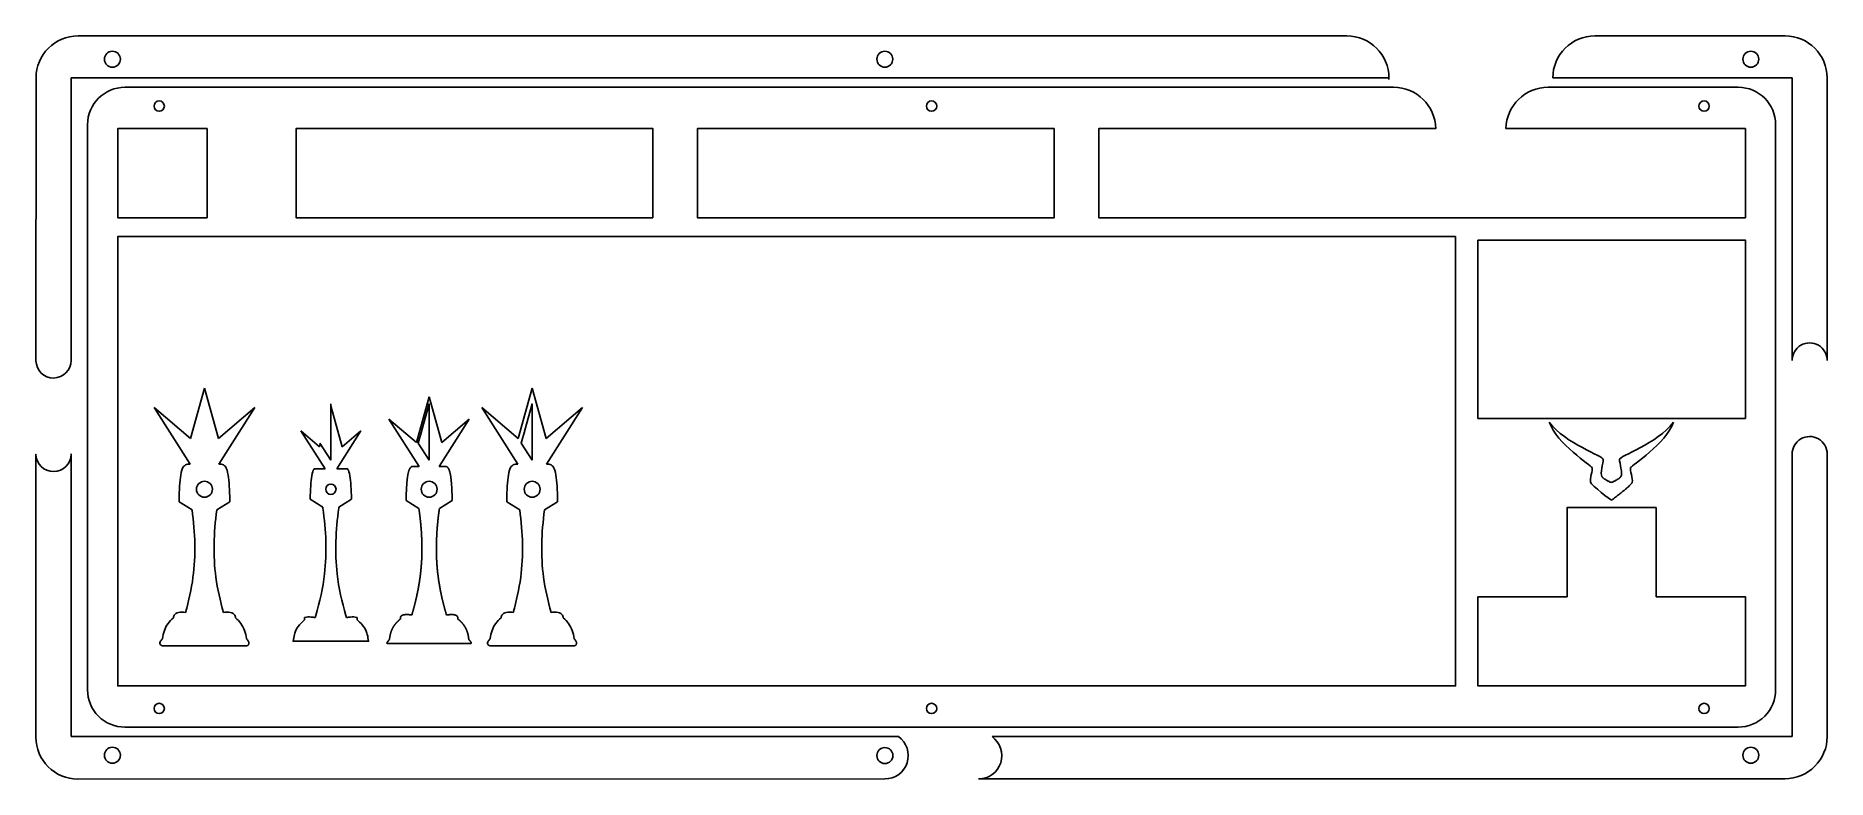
# Model space of a CAD drawing. Header units: millimetres. Extents: x -13 to 370, y 474 to 632.
import ezdxf

# ---------------------------------------------------------------- set-up
doc = ezdxf.new("R2010")
doc.units = ezdxf.units.MM
doc.layers.get('0').update_dxf_attribs({"linetype": 'CONTINUOUS'})

msp = doc.modelspace()

# ---------------------------------------------------------------- linework, layer by layer
for p, q in [((267.5, 632.34), (-3.5, 632.34)), ((361.11, 632.34), (320.5, 632.34)), ((-12.5, 623.34), (-12.52, 562.93)), ((-5.02, 623.34), (276.5, 623.34)), ((-5.02, 562.98), (-5.02, 623.34)), ((276.5, 623), (276.5, 623.34)), ((311.5, 623.34), (362.62, 623.34)), ((362.62, 623.34), (362.62, 562.98)), ((370.11, 562.98), (370.11, 623.34)), ((314.54, 593.47), (314.54, 593.46)), ((333.59, 593.46), (333.59, 593.47)), ((333.59, 593.47), (333.59, 593.46)), ((20.5, 546.32), (23.48, 557.05)), ((26.45, 546.32), (23.48, 557.05)), ((68.77, 545.43), (71.48, 555.18)), ((74.18, 545.43), (71.48, 555.18)), ((90.5, 546.32), (93.48, 557.05)), ((96.45, 546.32), (93.48, 557.05)), ((20.4, 540.83), (12.71, 552.95)), ((12.71, 552.95), (20.5, 546.32)), ((34.25, 552.95), (26.45, 546.32)), ((26.55, 540.83), (34.25, 552.95)), ((50.48, 553.68), (50.48, 541.68)), ((52.91, 544.55), (50.48, 553.3)), ((90.4, 540.83), (82.71, 552.95)), ((82.71, 552.95), (90.5, 546.32)), ((104.25, 552.95), (96.45, 546.32)), ((96.55, 540.83), (104.25, 552.95)), ((49.23, 539.82), (44.09, 547.91)), ((44.09, 547.91), (48.05, 544.55)), ((51.73, 539.82), (56.86, 547.91)), ((56.86, 547.91), (52.91, 544.55)), ((62.9, 550.43), (68.77, 545.43)), ((69.31, 540.32), (62.9, 550.43)), ((73.64, 540.32), (80.05, 550.43)), ((80.05, 550.43), (74.18, 545.43)), ((314.54, 550.6), (314.54, 550.6)), ((314.54, 550.6), (314.54, 550.6)), ((48.05, 544.55), (48.23, 545.21)), ((48.16, 545.33), (50.48, 541.68)), ((19.91, 540.83), (20.4, 540.83)), ((27.04, 540.83), (26.55, 540.83)), ((46.94, 539.83), (49.23, 539.82)), ((54.01, 539.83), (51.73, 539.82)), ((89.91, 540.83), (90.4, 540.83)), ((97.04, 540.83), (96.55, 540.83)), ((362.62, 542.98), (362.62, 482.61)), ((370.11, 482.63), (370.11, 542.98)), ((20.82, 531.06), (18.05, 532.79)), ((26.13, 531.06), (28.9, 532.79)), ((48.75, 531.67), (46.06, 533.34)), ((52.21, 531.67), (54.89, 533.34)), ((69.28, 531.37), (66.56, 533.06)), ((73.67, 531.37), (76.4, 533.06)), ((90.82, 531.06), (88.05, 532.79)), ((96.13, 531.06), (98.9, 532.79)), ((23.48, 502), (14.59, 502)), ((23.48, 502), (32.37, 502)), ((50.48, 503), (42.35, 503)), ((50.48, 503), (58.61, 503)), ((71.48, 502.5), (62.59, 502.5)), ((71.48, 502.5), (80.37, 502.5)), ((93.48, 502), (84.59, 502)), ((93.48, 502), (102.37, 502)), ((362.62, 482.61), (191.71, 482.61)), ((188.83, 473.57), (361.11, 473.63))]:
    msp.add_line(p, q)
for points in [[(352.64, 593.46), (295.49, 593.46), (290.73, 593.46), (214.52, 593.46), (214.52, 612.52), (286.5, 612.52, 0.408465), (277.5, 621.34), (6.5, 621.34, 0.414208), (-1.5, 613.34), (-1.5, 492.63, 0.414218), (6.5, 484.63), (351.11, 484.63, 0.414216), (359.11, 492.63), (359.11, 613.34, 0.414211), (351.11, 621.34), (310.5, 621.34, 0.408465), (301.5, 612.52), (352.64, 612.52)], [(-5.02, 482.63), (171.71, 482.63, -0.730774), (168.83, 473.57), (-3.54, 473.52, -0.414004), (-12.54, 482.52), (-12.52, 542.93, 0.992658), (-5.02, 542.98)]]:
    msp.add_lwpolyline(points, format="xyb", close=True)
for points in [[(24.03, 612.52), (24.03, 593.46), (4.97, 593.46), (4.97, 612.52)], [(119.28, 593.46), (119.28, 612.52), (43.07, 612.52), (43.07, 593.46)], [(205, 612.52), (205, 593.46), (128.8, 593.46), (128.8, 612.52)], [(290.73, 589.44), (290.73, 493.45), (4.97, 493.45), (4.97, 589.44)], [(295.49, 588.7), (352.64, 588.7), (352.64, 550.6), (295.49, 550.6)], [(71.48, 541.68), (71.48, 553.68), (69.92, 548.08), (69.91, 548.02), (69.16, 545.33)], [(93.48, 541.68), (93.48, 553.68), (91.92, 548.08), (91.91, 548.02), (91.16, 545.33)], [(333.59, 531.55), (314.54, 531.55), (314.54, 512.5), (295.49, 512.5), (295.49, 493.45), (352.64, 493.45), (352.64, 512.5), (333.59, 512.5)]]:
    msp.add_lwpolyline(points, close=True)
for centre, radius in [((3.81, 627.34), 1.7), ((168.81, 627.34), 1.7), ((353.81, 627.34), 1.7), ((13.81, 617.34), 1.1), ((178.81, 617.34), 1.1), ((343.81, 617.34), 1.1), ((23.48, 535.46), 1.7), ((50.48, 535.46), 1.1), ((71.48, 535.46), 1.7), ((93.48, 535.46), 1.7), ((13.81, 488.63), 1.1), ((178.81, 488.63), 1.1), ((343.81, 488.63), 1.1), ((3.81, 478.63), 1.7), ((168.83, 478.56), 1.7), ((353.81, 478.63), 1.7)]:
    msp.add_circle(centre, radius)
for centre, radius, start, end in [((-3.5, 623.34), 9, 90, 179.9989), ((267.5, 623.34), 9, 0, 90), ((320.5, 623.34), 9, 90, 180), ((361.11, 623.34), 9, 0.0005, 90), ((366.37, 562.98), 3.75, -0.0052, 180.1075), ((-8.77, 562.98), 3.75, -179.1555, 0), ((366.37, 542.98), 3.75, -0.0052, 180.1075), ((188.83, 478.55), 4.98, -89.9821, 54.677), ((361.11, 482.63), 9, -90, 0.0004)]:
    msp.add_arc(centre, radius, start, end)
for points, degree in [([(322.29, 541.81), (322.33, 542.56), (314.17, 545.19), (310.76, 549.77)], 3), ([(310.76, 549.77), (312.33, 545.19), (319.7, 540.52), (319.89, 540.08)], 3), ([(337.26, 549.77), (333.86, 545.19), (325.69, 542.56), (325.73, 541.81)], 3), ([(328.13, 540.08), (328.32, 540.52), (335.69, 545.19), (337.26, 549.77)], 3), ([(66.56, 533.06), (66.56, 533.33), (66.57, 533.85), (66.59, 534.6), (66.63, 535.55), (66.7, 536.63), (66.78, 537.6), (66.9, 538.44), (67.04, 539.14), (67.21, 539.67), (67.42, 540.05), (67.6, 540.24), (67.76, 540.31), (67.87, 540.33), (67.92, 540.33)], 5), ([(67.92, 540.33), (67.98, 540.33), (68.09, 540.33), (68.25, 540.33), (68.48, 540.33), (68.76, 540.33), (68.98, 540.33), (69.15, 540.32), (69.26, 540.32), (69.31, 540.32)], 5), ([(75.03, 540.33), (74.98, 540.33), (74.87, 540.33), (74.7, 540.33), (74.48, 540.33), (74.2, 540.33), (73.97, 540.33), (73.81, 540.32), (73.7, 540.32), (73.64, 540.32)], 5), ([(76.4, 533.06), (76.39, 533.33), (76.38, 533.85), (76.36, 534.6), (76.33, 535.55), (76.26, 536.63), (76.17, 537.6), (76.06, 538.44), (75.91, 539.14), (75.74, 539.67), (75.54, 540.05), (75.35, 540.24), (75.2, 540.31), (75.09, 540.33), (75.03, 540.33)], 5), ([(319.89, 540.08), (320.08, 539.64), (319.39, 537.6), (319.55, 536.96)], 3), ([(322, 538.16), (321.53, 538.8), (322.24, 541.06), (322.29, 541.81)], 3), ([(325.73, 541.81), (325.78, 541.06), (326.49, 538.8), (326.02, 538.16)], 3), ([(328.47, 536.96), (328.63, 537.6), (327.94, 539.64), (328.13, 540.08)], 3), ([(319.55, 536.96), (319.71, 536.32), (324.01, 533.1), (324.01, 533.1)], 3), ([(324.01, 536.91), (322.48, 537.52), (322, 538.16)], 2), ([(326.02, 538.16), (325.54, 537.52), (324.01, 536.91)], 2), ([(324.01, 533.1), (328.31, 536.32), (328.47, 536.96)], 2), ([(69.28, 531.37), (69.35, 530.89), (69.48, 529.94), (69.65, 528.52), (69.82, 526.64), (69.94, 524.3), (69.96, 521.99), (69.87, 519.7), (69.66, 517.44), (69.34, 515.2), (68.92, 512.98), (68.51, 511.22), (68.16, 509.91), (67.91, 509.04), (67.78, 508.6)], 5), ([(73.67, 531.37), (73.6, 530.89), (73.47, 529.94), (73.31, 528.52), (73.14, 526.64), (73.02, 524.3), (73, 521.99), (73.09, 519.7), (73.29, 517.44), (73.61, 515.2), (74.03, 512.98), (74.45, 511.22), (74.8, 509.91), (75.05, 509.04), (75.18, 508.6)], 5), ([(65.35, 507.76), (65.27, 507.69), (65.11, 507.56), (64.87, 507.34), (64.57, 507.05), (64.24, 506.66), (63.94, 506.26), (63.68, 505.83), (63.47, 505.38), (63.3, 504.91), (63.17, 504.42), (63.09, 504.01), (63.04, 503.7), (63.02, 503.48), (63.01, 503.38)], 5), ([(65.35, 507.76), (65.35, 507.81), (65.34, 507.91), (65.35, 508.04), (65.38, 508.2), (65.48, 508.37), (65.64, 508.5), (65.86, 508.6), (66.14, 508.66), (66.48, 508.69), (66.86, 508.69), (67.21, 508.67), (67.48, 508.64), (67.68, 508.61), (67.78, 508.6)], 5), ([(77.6, 507.76), (77.61, 507.81), (77.61, 507.91), (77.61, 508.04), (77.57, 508.2), (77.47, 508.37), (77.31, 508.5), (77.09, 508.6), (76.81, 508.66), (76.48, 508.69), (76.09, 508.69), (75.75, 508.67), (75.47, 508.64), (75.28, 508.61), (75.18, 508.6)], 5), ([(77.6, 507.76), (77.68, 507.69), (77.85, 507.56), (78.09, 507.34), (78.38, 507.05), (78.72, 506.66), (79.01, 506.26), (79.27, 505.83), (79.48, 505.38), (79.65, 504.91), (79.79, 504.42), (79.87, 504.01), (79.91, 503.7), (79.93, 503.48), (79.94, 503.38)], 5), ([(63.01, 503.38), (62.96, 503.32), (62.87, 503.22), (62.74, 503.06), (62.6, 502.87), (62.47, 502.67), (62.44, 502.56), (62.49, 502.51), (62.55, 502.5), (62.59, 502.5)], 5), ([(79.94, 503.38), (79.99, 503.32), (80.08, 503.22), (80.21, 503.06), (80.36, 502.87), (80.48, 502.67), (80.51, 502.56), (80.47, 502.51), (80.41, 502.5), (80.37, 502.5)], 5)]:
    msp.add_open_spline(points, degree=degree)
for points, knots in [([(18.05, 532.79), (18.06, 532.88), (18.06, 532.98), (18.06, 533.07), (18.09, 535.29), (18.19, 537.15), (18.41, 538.49), (18.54, 539.28), (18.71, 539.87), (19.01, 540.3), (19.22, 540.59), (19.54, 540.81), (19.9, 540.83), (19.9, 540.83), (19.9, 540.83), (19.91, 540.83)], [-0.021358, -0.021358, -0.021358, -0.021358, 0, 0, 0, 0.5, 0.5, 0.5, 0.79816, 0.79816, 0.79816, 1, 1, 1, 1.005099, 1.005099, 1.005099, 1.005099]), ([(28.9, 532.79), (28.9, 532.88), (28.9, 532.98), (28.9, 533.07), (28.86, 535.29), (28.77, 537.15), (28.54, 538.49), (28.41, 539.28), (28.24, 539.87), (27.94, 540.3), (27.74, 540.59), (27.42, 540.81), (27.06, 540.83), (27.05, 540.83), (27.05, 540.83), (27.04, 540.83)], [-0.021358, -0.021358, -0.021358, -0.021358, 0, 0, 0, 0.5, 0.5, 0.5, 0.79816, 0.79816, 0.79816, 1, 1, 1, 1.005099, 1.005099, 1.005099, 1.005099]), ([(46.06, 533.34), (46.1, 535.41), (46.2, 537.15), (46.4, 538.32), (46.52, 539.03), (46.69, 539.51), (46.82, 539.71), (46.89, 539.82), (46.93, 539.83), (46.94, 539.83)], [0.021621, 0.021621, 0.021621, 0.021621, 0.5, 0.5, 0.5, 0.7913218, 0.7913218, 0.7913218, 0.9550591, 0.9550591, 0.9550591, 0.9550591]), ([(54.89, 533.34), (54.85, 535.41), (54.75, 537.15), (54.56, 538.32), (54.44, 539.03), (54.27, 539.51), (54.13, 539.71), (54.06, 539.82), (54.03, 539.83), (54.01, 539.83)], [0.021621, 0.021621, 0.021621, 0.021621, 0.5, 0.5, 0.5, 0.7913218, 0.7913218, 0.7913218, 0.9550591, 0.9550591, 0.9550591, 0.9550591]), ([(88.05, 532.79), (88.06, 532.88), (88.06, 532.98), (88.06, 533.07), (88.09, 535.29), (88.19, 537.15), (88.41, 538.49), (88.54, 539.28), (88.71, 539.87), (89.01, 540.3), (89.22, 540.59), (89.54, 540.81), (89.9, 540.83), (89.9, 540.83), (89.9, 540.83), (89.91, 540.83)], [-0.021358, -0.021358, -0.021358, -0.021358, 0, 0, 0, 0.5, 0.5, 0.5, 0.79816, 0.79816, 0.79816, 1, 1, 1, 1.005099, 1.005099, 1.005099, 1.005099]), ([(98.9, 532.79), (98.9, 532.88), (98.9, 532.98), (98.9, 533.07), (98.86, 535.29), (98.77, 537.15), (98.54, 538.49), (98.41, 539.28), (98.24, 539.87), (97.94, 540.3), (97.74, 540.59), (97.42, 540.81), (97.06, 540.83), (97.05, 540.83), (97.05, 540.83), (97.04, 540.83)], [-0.021358, -0.021358, -0.021358, -0.021358, 0, 0, 0, 0.5, 0.5, 0.5, 0.79816, 0.79816, 0.79816, 1, 1, 1, 1.005099, 1.005099, 1.005099, 1.005099]), ([(20.82, 531.06), (21.52, 526.12), (21.66, 521.32), (21.03, 516.67), (20.69, 514.13), (20.14, 511.62), (19.42, 509.15)], [0.0097319, 0.0097319, 0.0097319, 0.0097319, 0.6372314, 0.6372314, 0.6372314, 0.9813649, 0.9813649, 0.9813649, 0.9813649]), ([(26.13, 531.06), (25.44, 526.12), (25.3, 521.32), (25.92, 516.67), (26.27, 514.13), (26.82, 511.62), (27.54, 509.15)], [0.0097319, 0.0097319, 0.0097319, 0.0097319, 0.6372314, 0.6372314, 0.6372314, 0.9813649, 0.9813649, 0.9813649, 0.9813649]), ([(48.75, 531.67), (48.76, 531.59), (48.77, 531.51), (48.78, 531.44), (49.47, 526.65), (49.66, 521.96), (49.13, 517.41), (48.78, 514.36), (48.13, 511.39), (47.26, 508.46), (47.22, 508.32), (47.17, 508.19), (47.13, 508.05)], [-0.00967, -0.00967, -0.00967, -0.00967, 0, 0, 0, 0.598927, 0.598927, 0.598927, 1, 1, 1, 1.018807, 1.018807, 1.018807, 1.018807]), ([(52.21, 531.67), (52.2, 531.59), (52.19, 531.51), (52.18, 531.44), (51.49, 526.65), (51.3, 521.96), (51.82, 517.41), (52.18, 514.36), (52.82, 511.39), (53.7, 508.46), (53.74, 508.32), (53.78, 508.19), (53.82, 508.05)], [-0.00967, -0.00967, -0.00967, -0.00967, 0, 0, 0, 0.598927, 0.598927, 0.598927, 1, 1, 1, 1.018807, 1.018807, 1.018807, 1.018807]), ([(90.82, 531.06), (91.52, 526.12), (91.66, 521.32), (91.03, 516.67), (90.69, 514.13), (90.14, 511.62), (89.42, 509.15)], [0.0097319, 0.0097319, 0.0097319, 0.0097319, 0.6372314, 0.6372314, 0.6372314, 0.9813649, 0.9813649, 0.9813649, 0.9813649]), ([(96.13, 531.06), (95.44, 526.12), (95.3, 521.32), (95.92, 516.67), (96.27, 514.13), (96.82, 511.62), (97.54, 509.15)], [0.0097319, 0.0097319, 0.0097319, 0.0097319, 0.6372314, 0.6372314, 0.6372314, 0.9813649, 0.9813649, 0.9813649, 0.9813649]), ([(16.85, 507.99), (16.86, 508.24), (16.95, 508.5), (17.13, 508.7), (17.41, 509.01), (17.83, 509.13), (18.27, 509.17), (18.61, 509.2), (18.99, 509.19), (19.42, 509.15)], [0.0852201, 0.0852201, 0.0852201, 0.0852201, 0.3062056, 0.3062056, 0.3062056, 0.6492897, 0.6492897, 0.6492897, 0.9142265, 0.9142265, 0.9142265, 0.9142265]), ([(30.11, 507.99), (30.09, 508.24), (30, 508.5), (29.82, 508.7), (29.54, 509.01), (29.13, 509.13), (28.69, 509.17), (28.34, 509.2), (27.96, 509.19), (27.54, 509.15)], [0.0852201, 0.0852201, 0.0852201, 0.0852201, 0.3062056, 0.3062056, 0.3062056, 0.6492897, 0.6492897, 0.6492897, 0.9142265, 0.9142265, 0.9142265, 0.9142265]), ([(86.85, 507.99), (86.86, 508.24), (86.95, 508.5), (87.13, 508.7), (87.41, 509.01), (87.83, 509.13), (88.27, 509.17), (88.61, 509.2), (88.99, 509.19), (89.42, 509.15)], [0.0852201, 0.0852201, 0.0852201, 0.0852201, 0.3062056, 0.3062056, 0.3062056, 0.6492897, 0.6492897, 0.6492897, 0.9142265, 0.9142265, 0.9142265, 0.9142265]), ([(100.11, 507.99), (100.09, 508.24), (100, 508.5), (99.82, 508.7), (99.54, 509.01), (99.13, 509.13), (98.69, 509.17), (98.34, 509.2), (97.96, 509.19), (97.54, 509.15)], [0.0852201, 0.0852201, 0.0852201, 0.0852201, 0.3062056, 0.3062056, 0.3062056, 0.6492897, 0.6492897, 0.6492897, 0.9142265, 0.9142265, 0.9142265, 0.9142265]), ([(16.85, 507.99), (15.97, 507.24), (15.29, 506.34), (14.91, 505.29), (14.72, 504.75), (14.59, 504.18), (14.53, 503.58)], [0.0436831, 0.0436831, 0.0436831, 0.0436831, 0.654648, 0.654648, 0.654648, 0.9714173, 0.9714173, 0.9714173, 0.9714173]), ([(30.11, 507.99), (30.98, 507.24), (31.66, 506.34), (32.04, 505.29), (32.24, 504.75), (32.36, 504.18), (32.43, 503.58)], [0.0436831, 0.0436831, 0.0436831, 0.0436831, 0.654648, 0.654648, 0.654648, 0.9714173, 0.9714173, 0.9714173, 0.9714173]), ([(44.88, 507.55), (44.81, 507.49), (44.74, 507.43), (44.67, 507.37), (43.75, 506.62), (43.11, 505.78), (42.78, 504.74), (42.64, 504.31), (42.55, 503.83), (42.51, 503.33), (42.5, 503.28), (42.5, 503.22), (42.49, 503.17)], [-0.051057, -0.051057, -0.051057, -0.051057, 0, 0, 0, 0.702209, 0.702209, 0.702209, 1, 1, 1, 1.030158, 1.030158, 1.030158, 1.030158]), ([(44.88, 507.55), (44.87, 507.64), (44.86, 507.73), (44.85, 507.82), (44.83, 507.98), (44.85, 508.01), (44.88, 508.04), (44.91, 508.06), (45.02, 508.13), (45.29, 508.17), (45.62, 508.2), (46.12, 508.18), (46.71, 508.11), (46.85, 508.09), (46.99, 508.07), (47.13, 508.05)], [-0.111689, -0.111689, -0.111689, -0.111689, 0, 0, 0, 0.319285, 0.319285, 0.319285, 0.624997, 0.624997, 0.624997, 1, 1, 1, 1.085506, 1.085506, 1.085506, 1.085506]), ([(56.07, 507.55), (56.08, 507.64), (56.09, 507.73), (56.1, 507.82), (56.12, 507.98), (56.1, 508.01), (56.07, 508.04), (56.05, 508.06), (55.93, 508.13), (55.66, 508.17), (55.33, 508.2), (54.84, 508.18), (54.24, 508.11), (54.1, 508.09), (53.96, 508.07), (53.82, 508.05)], [-0.111689, -0.111689, -0.111689, -0.111689, 0, 0, 0, 0.319285, 0.319285, 0.319285, 0.624997, 0.624997, 0.624997, 1, 1, 1, 1.085506, 1.085506, 1.085506, 1.085506]), ([(56.07, 507.55), (56.14, 507.49), (56.21, 507.43), (56.28, 507.37), (57.21, 506.62), (57.84, 505.78), (58.17, 504.74), (58.31, 504.31), (58.4, 503.83), (58.45, 503.33), (58.45, 503.28), (58.46, 503.22), (58.46, 503.17)], [-0.051057, -0.051057, -0.051057, -0.051057, 0, 0, 0, 0.702209, 0.702209, 0.702209, 1, 1, 1, 1.030158, 1.030158, 1.030158, 1.030158]), ([(86.85, 507.99), (85.97, 507.24), (85.29, 506.34), (84.91, 505.29), (84.72, 504.75), (84.59, 504.18), (84.53, 503.58)], [0.0436831, 0.0436831, 0.0436831, 0.0436831, 0.654648, 0.654648, 0.654648, 0.9714173, 0.9714173, 0.9714173, 0.9714173]), ([(100.11, 507.99), (100.98, 507.24), (101.66, 506.34), (102.04, 505.29), (102.24, 504.75), (102.36, 504.18), (102.43, 503.58)], [0.0436831, 0.0436831, 0.0436831, 0.0436831, 0.654648, 0.654648, 0.654648, 0.9714173, 0.9714173, 0.9714173, 0.9714173]), ([(14.53, 503.58), (14.37, 503.39), (14.23, 503.22), (14.11, 503.04), (14.06, 502.94), (14, 502.86), (13.97, 502.67), (13.96, 502.57), (13.96, 502.4), (14.07, 502.25), (14.2, 502.07), (14.39, 502.02), (14.5, 502.01), (14.53, 502), (14.56, 502), (14.59, 502)], [0.0871195, 0.0871195, 0.0871195, 0.0871195, 0.5, 0.5, 0.5, 0.7087804, 0.7087804, 0.7087804, 0.828926, 0.828926, 0.828926, 0.9662588, 0.9662588, 0.9662588, 1, 1, 1, 1]), ([(32.43, 503.58), (32.59, 503.39), (32.73, 503.22), (32.84, 503.04), (32.9, 502.94), (32.96, 502.86), (32.98, 502.67), (33, 502.57), (32.99, 502.4), (32.88, 502.25), (32.76, 502.07), (32.57, 502.02), (32.45, 502.01), (32.42, 502), (32.39, 502), (32.37, 502)], [0.0871195, 0.0871195, 0.0871195, 0.0871195, 0.5, 0.5, 0.5, 0.7087804, 0.7087804, 0.7087804, 0.828926, 0.828926, 0.828926, 0.9662588, 0.9662588, 0.9662588, 1, 1, 1, 1]), ([(42.49, 503.17), (42.46, 503.13), (42.42, 503.09), (42.38, 503.05), (42.37, 503.03), (42.36, 503.02), (42.35, 503)], [-0.0896727, -0.0896727, -0.0896727, -0.0896727, 0, 0, 0, 0.0349757, 0.0349757, 0.0349757, 0.0349757]), ([(58.46, 503.17), (58.5, 503.13), (58.53, 503.09), (58.57, 503.05), (58.58, 503.03), (58.6, 503.02), (58.61, 503)], [-0.0896727, -0.0896727, -0.0896727, -0.0896727, 0, 0, 0, 0.0349757, 0.0349757, 0.0349757, 0.0349757]), ([(84.53, 503.58), (84.37, 503.39), (84.23, 503.22), (84.11, 503.04), (84.06, 502.94), (84, 502.86), (83.97, 502.67), (83.96, 502.57), (83.96, 502.4), (84.07, 502.25), (84.2, 502.07), (84.39, 502.02), (84.5, 502.01), (84.53, 502), (84.56, 502), (84.59, 502)], [0.0871195, 0.0871195, 0.0871195, 0.0871195, 0.5, 0.5, 0.5, 0.7087804, 0.7087804, 0.7087804, 0.828926, 0.828926, 0.828926, 0.9662588, 0.9662588, 0.9662588, 1, 1, 1, 1]), ([(102.43, 503.58), (102.59, 503.39), (102.73, 503.22), (102.84, 503.04), (102.9, 502.94), (102.96, 502.86), (102.98, 502.67), (103, 502.57), (102.99, 502.4), (102.88, 502.25), (102.76, 502.07), (102.57, 502.02), (102.45, 502.01), (102.42, 502), (102.39, 502), (102.37, 502)], [0.0871195, 0.0871195, 0.0871195, 0.0871195, 0.5, 0.5, 0.5, 0.7087804, 0.7087804, 0.7087804, 0.828926, 0.828926, 0.828926, 0.9662588, 0.9662588, 0.9662588, 1, 1, 1, 1])]:
    msp.add_open_spline(points, degree=3, knots=knots)

doc.saveas('drawing.dxf')
